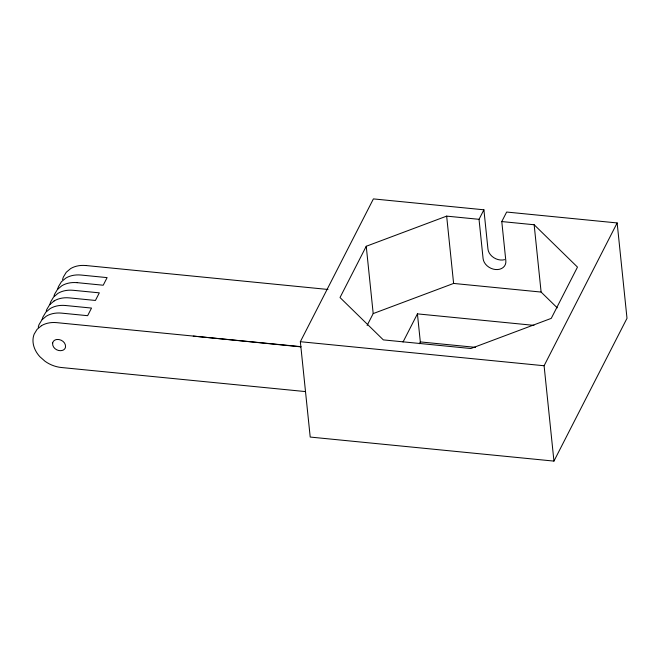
<?xml version="1.0" encoding="UTF-8"?>
<svg xmlns="http://www.w3.org/2000/svg" width="660" height="660" viewBox="0 0 660 660"><rect width="100%" height="100%" fill="white"/><g stroke="black" fill="none" stroke-linecap="round" stroke-linejoin="round"><path stroke-width="0.99" d="M483.904 209.797L479.028 219.318L483.087 258.58A11.921 9.273 27.1 0 0 495.478 269.519A11.921 9.273 27.1 0 0 505.84 260.824L501.781 221.562L506.649 212.041L617.149 222.94L627 318.293L553.946 461.101L310.208 437.06L300.349 341.707L373.403 198.899L483.904 209.797L487.954 249.059A11.921 9.273 27.1 0 0 504.619 259.677M479.028 219.318L446.655 216.125L366.242 246.271L340.015 297.536L383.344 339.892L470.844 348.521L551.257 318.367L577.483 267.102L534.154 224.755L501.781 221.562M367.108 325.479L373.197 313.582L366.242 246.271M403.029 342.02L417.425 313.871L533.957 325.363M419.397 343.728L420.329 341.913L417.425 313.871M553.946 461.101L544.096 365.747L617.149 222.94M54.071 300.968L49.698 304.631L46.835 309.375A27.192 21.161 27.1 0 0 46.249 311.132M41.407 325.718L37.042 329.381L34.172 334.125A27.242 21.194 27.1 0 0 39.864 356.705L45.086 361.317A27.242 21.194 27.1 0 0 61.396 367.513L305.473 391.586M373.197 313.582L453.61 283.437L541.109 292.066L557.263 307.857M85.981 265.526L327.979 289.468M77.212 282.661L103.216 285.227L107.11 277.613L81.114 275.047A27.242 21.194 27.1 0 0 65.761 278.124L61.388 281.787L58.517 286.531A27.192 21.161 27.1 0 0 57.717 289.195M65.53 305.506L91.525 308.072L87.631 315.686L61.636 313.129A27.242 21.194 27.1 0 0 46.282 316.198L41.91 319.861L39.039 324.604A27.192 21.161 27.1 0 0 38.239 327.277M420.329 341.913L475.522 347.358M300.349 341.707L544.096 365.747M41.407 325.718A27.242 21.194 27.1 0 1 56.76 322.649L300.877 346.649M193.256 336.113L300.861 346.863M534.154 224.755L541.109 292.066M446.655 216.125L453.61 283.437M49.921 304.425A27.192 21.161 27.1 0 1 50.729 301.76L53.592 297.016L57.965 293.353A27.192 21.161 27.1 0 1 73.276 290.301L99.322 292.842L95.428 300.457L69.424 297.891A27.192 21.161 27.1 0 0 54.062 300.985M42.133 319.654A27.192 21.161 27.1 0 1 42.941 316.99L45.804 312.246L50.176 308.583A27.242 21.194 27.1 0 1 65.53 305.506M54.037 295.903A27.192 21.161 27.1 0 1 54.623 294.146L57.494 289.402L61.858 285.739A27.192 21.161 27.1 0 1 77.179 282.686M62.584 279.675A27.192 21.161 27.1 0 1 63.393 277.01L66.256 272.266L70.628 268.595A27.192 21.161 27.1 0 1 85.94 265.551M52.651 343.01C51.958 348.183 58.253 352.052 62.832 350.262A6.782 5.28 27.1 0 0 65.505 347.152C66.157 342.532 61.116 338.943 56.834 339.496A6.782 5.28 27.1 0 0 53.155 341.715L52.651 343.01"/></g></svg>
